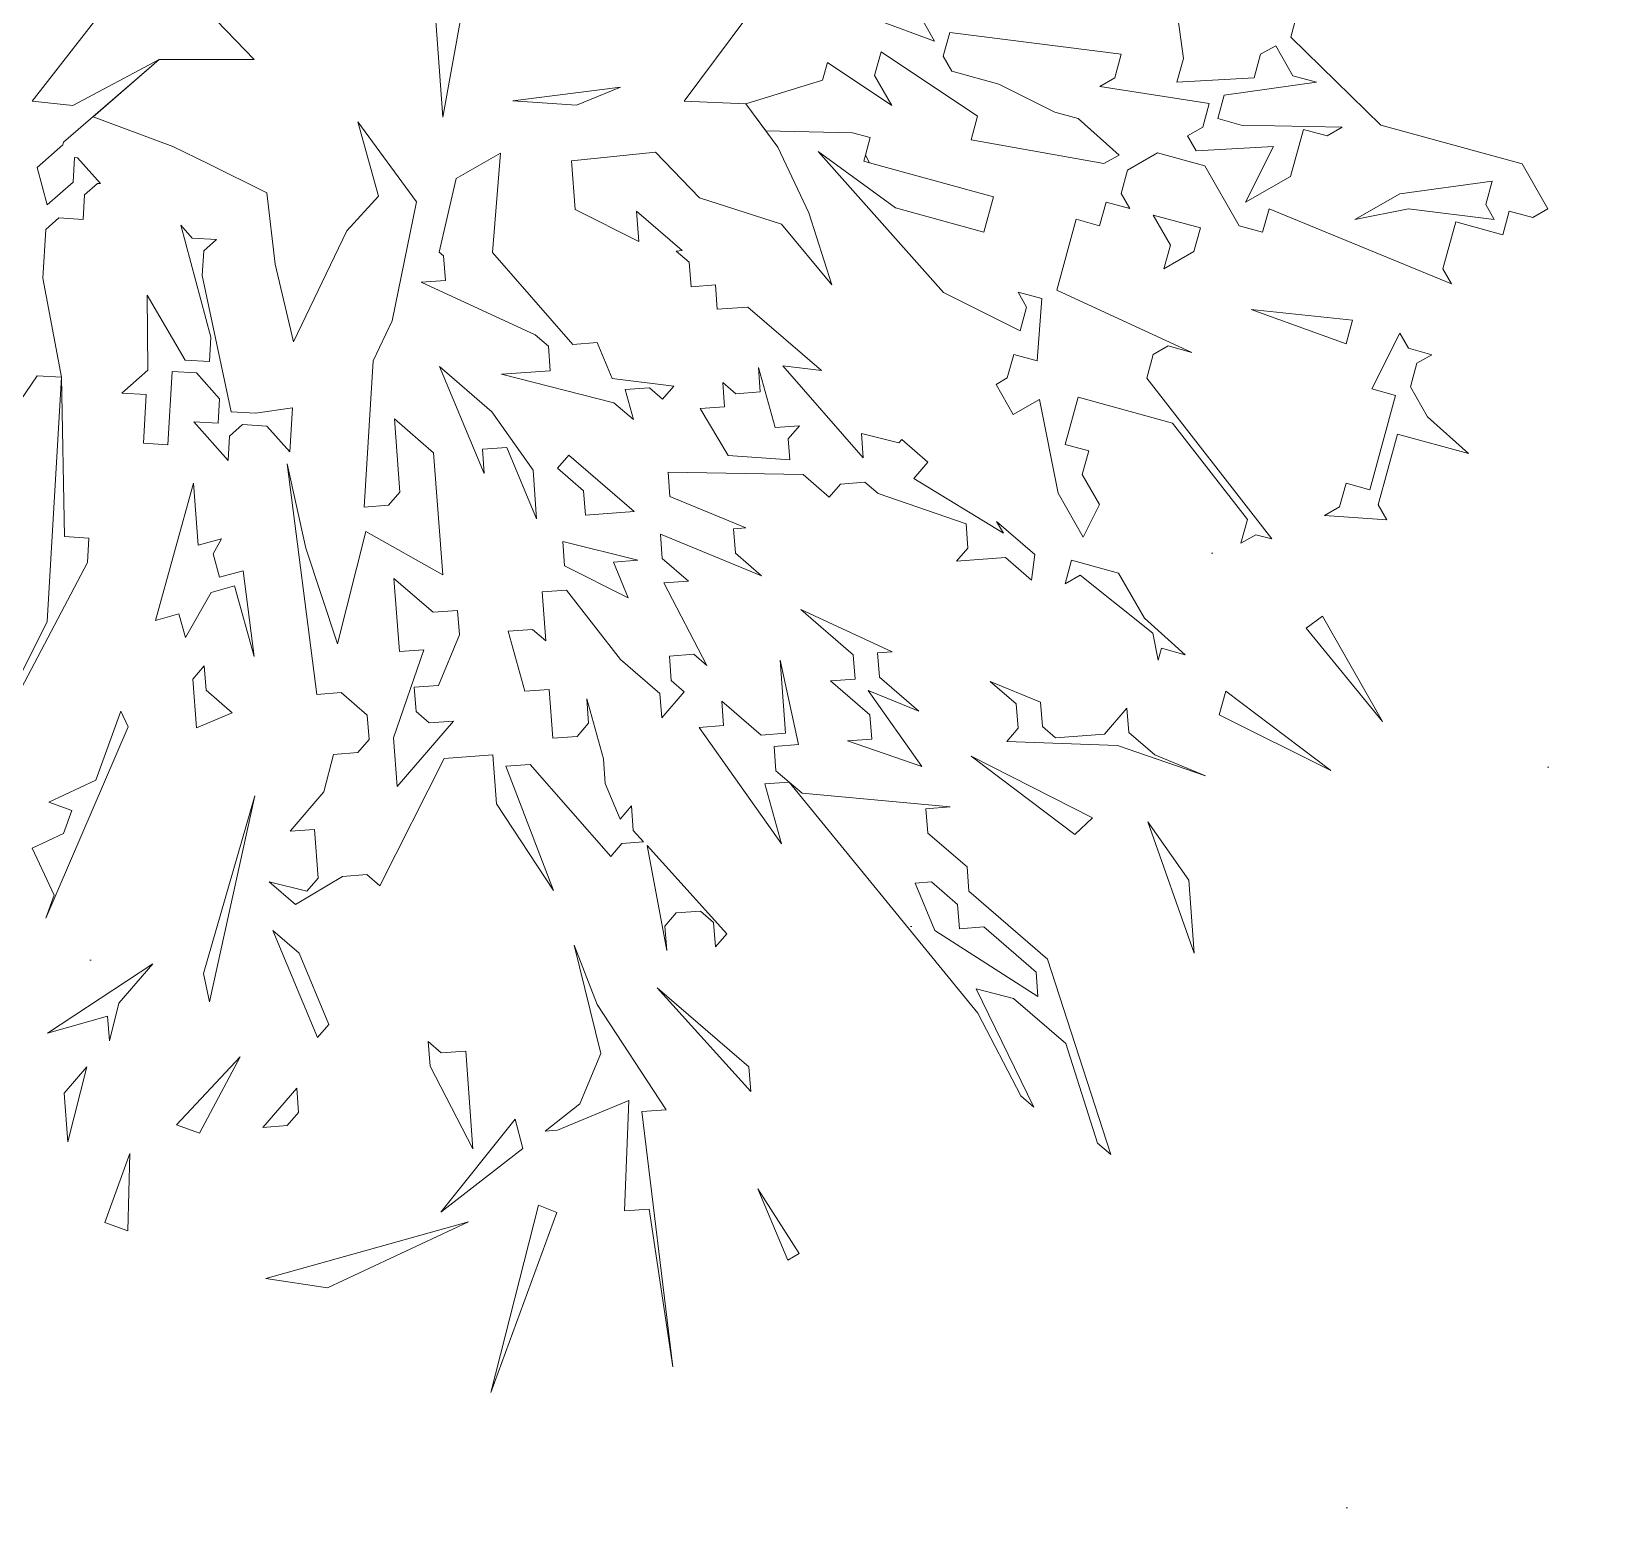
# Model space of a CAD drawing. Header units: millimetres. Extents: x -38151500 to -28914887, y -20564105 to -20349562.
# Drawn here: x -32288699 to -32287940, y -20499211 to -20498496 of the extents above; entities that cross this region are included whole.
import ezdxf

# ---------------------------------------------------------------- set-up
doc = ezdxf.new("R2010")
doc.units = ezdxf.units.MM
doc.header["$MEASUREMENT"] = 0
doc.layers.add('Новый_ГП_озеленение_газон_Ном._пера__74', color=74, linetype='Continuous', lineweight=20)
doc.layers.add('Новый_ГП_озеленение_кустарники_Ном._пера__10', color=75, linetype='Continuous', lineweight=5)
pattern_1 = [(37.5, (5813926.6, -7295.8), (-24.0004694, 734.119856), [0, -579.12, 0, -647.7, 0, -619.125]), (7.5, (5813926.6, -7295.8), (674.284925, 1075.23765), [0, -312.42, 0, -521.97, 0, -200.025]), (327.5, (5813458, -7295.8), (1186.488555, 2.155777), [0, -190.5, 0, -685.8, 0, -895.35]), (317.5, (5813458, -7295.8), (1145.334679, 334.393985), [0, -95.25, 0, -449.58, 0, -514.35])]

msp = doc.modelspace()

# ---------------------------------------------------------------- hatches: boundary and pattern name
at = {"layer": 'Новый_ГП_озеленение_газон_Ном._пера__74', "linetype": 'Continuous', "lineweight": 20}
h = msp.add_hatch(dxfattribs=at)
h.set_pattern_fill('AR_SAND_0003', color=74, style=0, pattern_type=2)
h.set_pattern_definition(pattern_1)
h.paths.add_polyline_path([(-32293694.96, -20504663.52), (-32291903.63, -20505783.03), (-32281275.83, -20488776.26), (-32284827.17, -20486556.57), (-32286924.7, -20489954.85), (-32285213.47, -20491075.66)])
h = msp.add_hatch(dxfattribs=at)
h.set_pattern_fill('AR_SAND_0003', color=74, style=0, pattern_type=2)
h.set_pattern_definition(pattern_1)
h.paths.add_polyline_path([(-32295187.89, -20507055.27), (-32295891.42, -20508182.38), (-32271650.86, -20523609.99), (-32271472.77, -20523318.57), (-32262368.35, -20510904.18), (-32264459.18, -20509597.51, -0.318245), (-32269283.52, -20512515.76, -0.013645), (-32271797.63, -20512471.26, 0.258872), (-32276124, -20514421.77, -0.349376), (-32282189.52, -20515267.92, -0.172405), (-32287351.04, -20507894.33, -0.078029), (-32287587.46, -20504732.63, -0.266839), (-32285174.3, -20501040.41, -0.004124), (-32283066.91, -20500287.26, 0.304529), (-32282279.76, -20499281.03, -0.008248), (-32282381.92, -20498396.73), (-32285061.68, -20496722.07), (-32291058.51, -20506317.62), (-32290179.38, -20506867.03), (-32291662.99, -20509241.3)])

# ---------------------------------------------------------------- linework, layer by layer
at = {"layer": 'Новый_ГП_озеленение_кустарники_Ном._пера__10', "color": 75, "linetype": 'Continuous', "lineweight": 5}
for p, q in [((-32288148.2, -20498508.91), (-32288154.32, -20498464.79)), ((-32288658.23, -20498476.93), (-32288698.91, -20498529.37)), ((-32288267.22, -20498500.6), (-32288327.73, -20498477.98)), ((-32288592.76, -20498509.35), (-32288619.7, -20498481.42)), ((-32288502.45, -20498536.91), (-32288506.43, -20498482.29)), ((-32288493.49, -20498487.62), (-32288502.45, -20498536.91)), ((-32288357.6, -20498489.74), (-32288387.1, -20498529.24)), ((-32288275.41, -20498486.23), (-32288267.22, -20498500.6)), ((-32288093.81, -20498487.41), (-32288096.89, -20498498.7)), ((-32288263.12, -20498507.79), (-32288260.03, -20498496.51)), ((-32288260.03, -20498496.51), (-32288177.96, -20498506.84)), ((-32288096.89, -20498498.7), (-32288053.83, -20498540.8)), ((-32288295.96, -20498517), (-32288292.87, -20498505.71)), ((-32288292.87, -20498505.71), (-32288246.73, -20498536.53)), ((-32288259.02, -20498514.98), (-32288263.12, -20498507.79)), ((-32288177.96, -20498506.84), (-32288181.04, -20498518.12)), ((-32288111.26, -20498506.89), (-32288114.35, -20498518.18)), ((-32288104.08, -20498502.79), (-32288111.26, -20498506.89)), ((-32288095.88, -20498517.17), (-32288104.08, -20498502.79)), ((-32288638.21, -20498509.44), (-32288683.88, -20498548.93)), ((-32288679.44, -20498531.3), (-32288638.21, -20498509.44)), ((-32288669.82, -20498536.78), (-32288638.21, -20498509.44)), ((-32288638.21, -20498509.44), (-32288592.76, -20498509.35)), ((-32288320.84, -20498519.28), (-32288318.53, -20498510.82)), ((-32288318.53, -20498510.82), (-32288287.76, -20498531.37)), ((-32288236.45, -20498521.15), (-32288259.02, -20498514.98)), ((-32288151.29, -20498520.2), (-32288148.2, -20498508.91)), ((-32288468.92, -20498529.18), (-32288417.54, -20498522.56)), ((-32288417.54, -20498522.56), (-32288438.51, -20498531.29)), ((-32288357.61, -20498530.58), (-32288320.84, -20498519.28)), ((-32288287.76, -20498531.37), (-32288295.96, -20498517)), ((-32288209.79, -20498534.51), (-32288236.45, -20498521.15)), ((-32288181.04, -20498518.12), (-32288188.23, -20498522.22)), ((-32288188.23, -20498522.22), (-32288135.91, -20498530.47)), ((-32288114.35, -20498518.18), (-32288151.29, -20498520.2)), ((-32288128.72, -20498526.37), (-32288084.6, -20498520.25)), ((-32288084.6, -20498520.25), (-32288095.88, -20498517.17)), ((-32288698.91, -20498529.37), (-32288679.44, -20498531.3)), ((-32288438.51, -20498531.29), (-32288468.92, -20498529.18)), ((-32288387.1, -20498529.24), (-32288357.61, -20498530.58)), ((-32288348.03, -20498543.47), (-32288357.61, -20498530.58)), ((-32288357.61, -20498530.58), (-32288342.15, -20498551.38)), ((-32288135.91, -20498530.47), (-32288139, -20498541.75)), ((-32288131.81, -20498537.66), (-32288128.72, -20498526.37)), ((-32288631.57, -20498551.02), (-32288669.82, -20498536.78)), ((-32288246.73, -20498536.53), (-32288249.81, -20498547.82)), ((-32288198.5, -20498537.6), (-32288209.79, -20498534.51)), ((-32288179.02, -20498555.06), (-32288198.5, -20498537.6)), ((-32288120.53, -20498540.74), (-32288131.81, -20498537.66)), ((-32288515.07, -20498577.41), (-32288543.14, -20498539.19)), ((-32288543.14, -20498539.19), (-32288533.21, -20498574.75)), ((-32288306.5, -20498544.43), (-32288348.03, -20498543.47)), ((-32288298.04, -20498546.75), (-32288306.5, -20498544.43)), ((-32288139, -20498541.75), (-32288146.18, -20498545.85)), ((-32288146.18, -20498545.85), (-32288142.08, -20498553.04)), ((-32288072.3, -20498541.81), (-32288120.53, -20498540.74)), ((-32288096.95, -20498565.39), (-32288090.77, -20498542.82)), ((-32288090.77, -20498542.82), (-32288079.49, -20498545.91)), ((-32288079.49, -20498545.91), (-32288072.3, -20498541.81)), ((-32288053.83, -20498540.8), (-32287986.13, -20498559.33)), ((-32288684.19, -20498550.13), (-32288696.56, -20498561.12)), ((-32288683.88, -20498548.93), (-32288684.19, -20498550.13)), ((-32288614.53, -20498559.25), (-32288631.57, -20498551.02)), ((-32288400.76, -20498553.65), (-32288440.96, -20498557.79)), ((-32288379.75, -20498575.53), (-32288400.76, -20498553.65)), ((-32288342.15, -20498551.38), (-32288327.42, -20498582.68)), ((-32288262.96, -20498620.78), (-32288322.94, -20498553.37)), ((-32288322.94, -20498553.37), (-32288286.01, -20498580.36)), ((-32288300.35, -20498555.21), (-32288298.04, -20498546.75)), ((-32288249.81, -20498547.82), (-32288186.21, -20498559.16)), ((-32288142.08, -20498553.04), (-32288105.15, -20498551.02)), ((-32288105.15, -20498551.02), (-32288118.51, -20498577.68)), ((-32288696.56, -20498561.12), (-32288691.75, -20498578.98)), ((-32288679.38, -20498567.99), (-32288678.7, -20498556.31)), ((-32288678.7, -20498556.31), (-32288677.24, -20498556.4)), ((-32288677.24, -20498556.4), (-32288666.24, -20498568.76)), ((-32288586.62, -20498573.16), (-32288614.53, -20498559.25)), ((-32288474.92, -20498554.13), (-32288496.05, -20498566.38)), ((-32288478.77, -20498601.64), (-32288474.92, -20498554.13)), ((-32288440.96, -20498557.79), (-32288439.24, -20498581.12)), ((-32288301.12, -20498558.03), (-32288300.35, -20498555.21)), ((-32288298.3, -20498558.81), (-32288301.12, -20498558.03)), ((-32288298.3, -20498558.81), (-32288300.35, -20498555.21)), ((-32288300.35, -20498555.21), (-32288298.3, -20498558.81)), ((-32288239.06, -20498575.02), (-32288298.3, -20498558.81)), ((-32288186.21, -20498559.16), (-32288179.02, -20498555.06)), ((-32288160.55, -20498554.05), (-32288174.92, -20498562.24)), ((-32288137.99, -20498560.22), (-32288160.55, -20498554.05)), ((-32288121.59, -20498588.97), (-32288137.99, -20498560.22)), ((-32287986.13, -20498559.33), (-32287973.84, -20498580.88)), ((-32288691.75, -20498578.98), (-32288679.38, -20498567.99)), ((-32288667.7, -20498568.68), (-32288673.89, -20498574.17)), ((-32288666.24, -20498568.76), (-32288667.7, -20498568.68)), ((-32288496.05, -20498566.38), (-32288504.2, -20498601.57)), ((-32288174.92, -20498562.24), (-32288178.01, -20498573.53)), ((-32288118.51, -20498577.68), (-32288096.95, -20498565.39)), ((-32288000.5, -20498567.52), (-32288044.63, -20498573.64)), ((-32288003.59, -20498578.81), (-32288000.5, -20498567.52)), ((-32288673.89, -20498574.17), (-32288674.57, -20498585.85)), ((-32288582.65, -20498607.23), (-32288586.62, -20498573.16)), ((-32288533.21, -20498574.75), (-32288548.44, -20498591.3)), ((-32288340.48, -20498588.11), (-32288379.75, -20498575.53)), ((-32288243.69, -20498591.94), (-32288239.06, -20498575.02)), ((-32288178.01, -20498573.53), (-32288173.91, -20498580.71)), ((-32288044.63, -20498573.64), (-32288066.19, -20498585.94)), ((-32288526.72, -20498634.33), (-32288515.07, -20498577.41)), ((-32288439.24, -20498581.12), (-32288408.77, -20498596.46)), ((-32288408.77, -20498596.46), (-32288409.85, -20498581.88)), ((-32288409.85, -20498581.88), (-32288387.93, -20498600.78)), ((-32288327.42, -20498582.68), (-32288316.44, -20498617.24)), ((-32288286.01, -20498580.36), (-32288243.69, -20498591.94)), ((-32288185.2, -20498577.63), (-32288188.29, -20498588.91)), ((-32288173.91, -20498580.71), (-32288185.2, -20498577.63)), ((-32288154.43, -20498598.17), (-32288162.63, -20498583.8)), ((-32288162.63, -20498583.8), (-32288140.06, -20498589.98)), ((-32288107.22, -20498580.77), (-32288110.31, -20498592.05)), ((-32288020.04, -20498616.76), (-32288107.22, -20498580.77)), ((-32288066.19, -20498585.94), (-32288040.53, -20498580.83)), ((-32288040.53, -20498580.83), (-32287999.49, -20498585.99)), ((-32287999.49, -20498585.99), (-32288003.59, -20498578.81)), ((-32287992.31, -20498581.89), (-32287995.4, -20498593.18)), ((-32287981.02, -20498584.98), (-32287992.31, -20498581.89)), ((-32287973.84, -20498580.88), (-32287981.02, -20498584.98)), ((-32288692.43, -20498590.66), (-32288693.8, -20498614.02)), ((-32288686.25, -20498585.16), (-32288692.43, -20498590.66)), ((-32288674.57, -20498585.85), (-32288686.25, -20498585.16)), ((-32288613.43, -20498642.18), (-32288627.86, -20498588.59)), ((-32288627.86, -20498588.59), (-32288622.36, -20498594.78)), ((-32288548.44, -20498591.3), (-32288573.96, -20498644.46)), ((-32288316.44, -20498617.24), (-32288340.48, -20498588.11)), ((-32288199.57, -20498585.82), (-32288208.83, -20498619.67)), ((-32288188.29, -20498588.91), (-32288199.57, -20498585.82)), ((-32288140.06, -20498589.98), (-32288143.15, -20498601.26)), ((-32288110.31, -20498592.05), (-32288121.59, -20498588.97)), ((-32288017.96, -20498587), (-32288024.14, -20498609.57)), ((-32287995.4, -20498593.18), (-32288017.96, -20498587)), ((-32288622.36, -20498594.78), (-32288610.68, -20498595.46)), ((-32288610.68, -20498595.46), (-32288616.87, -20498600.96)), ((-32288157.52, -20498609.46), (-32288154.43, -20498598.17)), ((-32288616.87, -20498600.96), (-32288617.55, -20498612.64)), ((-32288504.2, -20498601.57), (-32288502.11, -20498603.37)), ((-32288502.11, -20498603.37), (-32288501.24, -20498615.04)), ((-32288440.32, -20498645.72), (-32288478.77, -20498601.64)), ((-32288387.93, -20498600.78), (-32288390.84, -20498601)), ((-32288390.84, -20498601), (-32288384.58, -20498606.4)), ((-32288384.58, -20498606.4), (-32288383.71, -20498618.07)), ((-32288143.15, -20498601.26), (-32288157.52, -20498609.46)), ((-32288693.8, -20498614.02), (-32288684.87, -20498661.42)), ((-32288617.55, -20498612.64), (-32288603.81, -20498677.9)), ((-32288573.96, -20498644.46), (-32288582.65, -20498607.23)), ((-32288024.14, -20498609.57), (-32288020.04, -20498616.76)), ((-32288643.94, -20498622.16), (-32288625.79, -20498653.17)), ((-32288643.65, -20498657.98), (-32288643.94, -20498622.16)), ((-32288501.24, -20498615.04), (-32288512.91, -20498615.9)), ((-32288512.91, -20498615.9), (-32288458.25, -20498641.18)), ((-32288383.71, -20498618.07), (-32288372.05, -20498617.2)), ((-32288372.05, -20498617.2), (-32288371.18, -20498628.87)), ((-32288226.29, -20498639.15), (-32288262.96, -20498620.78)), ((-32288216.02, -20498623.77), (-32288227.3, -20498620.68)), ((-32288227.3, -20498620.68), (-32288223.2, -20498627.87)), ((-32288208.83, -20498619.67), (-32288144.22, -20498649.48)), ((-32288371.18, -20498628.87), (-32288356.6, -20498627.79)), ((-32288356.6, -20498627.79), (-32288321.36, -20498658.18)), ((-32288223.2, -20498627.87), (-32288226.29, -20498639.15)), ((-32288218.1, -20498653.53), (-32288216.02, -20498623.77)), ((-32288070.34, -20498645.44), (-32288115.87, -20498628.93)), ((-32288115.87, -20498628.93), (-32288067.25, -20498634.16)), ((-32288535.79, -20498653.56), (-32288526.72, -20498634.33)), ((-32288067.25, -20498634.16), (-32288070.34, -20498645.44)), ((-32288614.11, -20498653.86), (-32288613.43, -20498642.18)), ((-32288458.25, -20498641.18), (-32288451.99, -20498646.58)), ((-32288428.65, -20498644.85), (-32288440.32, -20498645.72)), ((-32288421.52, -20498661.92), (-32288428.65, -20498644.85)), ((-32288058.05, -20498667), (-32288044.68, -20498640.33)), ((-32288044.68, -20498640.33), (-32288040.59, -20498647.52)), ((-32288451.99, -20498646.58), (-32288451.12, -20498658.25)), ((-32288232.47, -20498661.72), (-32288229.38, -20498650.44)), ((-32288229.38, -20498650.44), (-32288218.1, -20498653.53)), ((-32288162.69, -20498650.49), (-32288165.77, -20498661.78)), ((-32288155.5, -20498646.4), (-32288162.69, -20498650.49)), ((-32288144.22, -20498649.48), (-32288155.5, -20498646.4)), ((-32288040.59, -20498647.52), (-32288029.3, -20498650.61)), ((-32288029.3, -20498650.61), (-32288036.49, -20498654.7)), ((-32288656.02, -20498668.97), (-32288643.65, -20498657.98)), ((-32288631.98, -20498658.67), (-32288634.03, -20498693.7)), ((-32288620.3, -20498659.35), (-32288631.98, -20498658.67)), ((-32288625.79, -20498653.17), (-32288614.11, -20498653.86)), ((-32288609.3, -20498671.72), (-32288620.3, -20498659.35)), ((-32288540.14, -20498723.49), (-32288535.79, -20498653.56)), ((-32288478.99, -20498677.91), (-32288504.06, -20498656.3)), ((-32288504.06, -20498656.3), (-32288482.67, -20498707.51)), ((-32288451.12, -20498658.25), (-32288474.46, -20498659.97)), ((-32288474.46, -20498659.97), (-32288420.66, -20498673.59)), ((-32288343.53, -20498685.48), (-32288351.52, -20498656.74)), ((-32288351.52, -20498656.74), (-32288350.66, -20498668.41)), ((-32288321.36, -20498658.18), (-32288339.86, -20498655.88)), ((-32288339.86, -20498655.88), (-32288301.4, -20498699.96)), ((-32288036.49, -20498654.7), (-32288039.58, -20498665.99)), ((-32288696.55, -20498660.73), (-32288715.78, -20498688.9)), ((-32288684.87, -20498661.42), (-32288696.55, -20498660.73)), ((-32288691.73, -20498778.2), (-32288684.87, -20498661.42)), ((-32288684.87, -20498661.42), (-32288683.49, -20498737.67)), ((-32288391.93, -20498665.6), (-32288421.52, -20498661.92)), ((-32288415.26, -20498667.32), (-32288403.59, -20498666.46)), ((-32288411.26, -20498681.69), (-32288415.26, -20498667.32)), ((-32288403.59, -20498666.46), (-32288397.33, -20498671.86)), ((-32288397.33, -20498671.86), (-32288391.93, -20498665.6)), ((-32288362.33, -20498669.27), (-32288368.59, -20498663.87)), ((-32288368.59, -20498663.87), (-32288367.73, -20498675.54)), ((-32288237.86, -20498664.79), (-32288232.47, -20498661.72)), ((-32288229.66, -20498679.17), (-32288237.86, -20498664.79)), ((-32288165.77, -20498661.78), (-32288105.99, -20498738.78)), ((-32288046.76, -20498670.09), (-32288058.05, -20498667)), ((-32288039.58, -20498665.99), (-32288031.38, -20498680.36)), ((-32288644.34, -20498669.66), (-32288656.02, -20498668.97)), ((-32288645.71, -20498693.01), (-32288644.34, -20498669.66)), ((-32288609.99, -20498683.39), (-32288609.3, -20498671.72)), ((-32288420.66, -20498673.59), (-32288411.26, -20498681.69)), ((-32288350.66, -20498668.41), (-32288362.33, -20498669.27)), ((-32288217.09, -20498671.99), (-32288229.66, -20498679.17)), ((-32288208.15, -20498716.89), (-32288217.09, -20498671.99)), ((-32288198.62, -20498670.98), (-32288204.79, -20498693.55)), ((-32288153.48, -20498683.33), (-32288198.62, -20498670.98)), ((-32288059.11, -20498715.22), (-32288046.76, -20498670.09)), ((-32288605.18, -20498701.26), (-32288621.67, -20498682.71)), ((-32288621.67, -20498682.71), (-32288609.99, -20498683.39)), ((-32288603.81, -20498677.9), (-32288592.13, -20498678.58)), ((-32288592.13, -20498678.58), (-32288574.41, -20498676.11)), ((-32288574.41, -20498676.11), (-32288575.64, -20498697.13)), ((-32288506.87, -20498697.57), (-32288525.66, -20498681.36)), ((-32288525.66, -20498681.36), (-32288523.07, -20498716.36)), ((-32288459.34, -20498705.78), (-32288478.99, -20498677.91)), ((-32288367.73, -20498675.54), (-32288379.4, -20498676.4)), ((-32288379.4, -20498676.4), (-32288366, -20498698.87)), ((-32288031.38, -20498680.36), (-32288011.9, -20498697.82)), ((-32288604.49, -20498689.58), (-32288605.18, -20498701.26)), ((-32288598.31, -20498684.08), (-32288604.49, -20498689.58)), ((-32288586.63, -20498684.77), (-32288598.31, -20498684.08)), ((-32288575.64, -20498697.13), (-32288586.63, -20498684.77)), ((-32288331.87, -20498684.61), (-32288343.53, -20498685.48)), ((-32288337.27, -20498690.88), (-32288331.87, -20498684.61)), ((-32288301.4, -20498699.96), (-32288302.27, -20498688.29)), ((-32288302.27, -20498688.29), (-32288284.34, -20498692.83)), ((-32288117.61, -20498729.54), (-32288153.48, -20498683.33)), ((-32288045.75, -20498688.56), (-32288055.01, -20498722.41)), ((-32288011.9, -20498697.82), (-32288045.75, -20498688.56)), ((-32288634.03, -20498693.7), (-32288645.71, -20498693.01)), ((-32288502.55, -20498755.9), (-32288506.87, -20498697.57)), ((-32288483.53, -20498695.84), (-32288471.87, -20498694.97)), ((-32288482.67, -20498707.51), (-32288483.53, -20498695.84)), ((-32288471.87, -20498694.97), (-32288457.61, -20498729.11)), ((-32288336.53, -20498700.88), (-32288337.27, -20498690.88)), ((-32288284.34, -20498692.83), (-32288282.99, -20498691.26)), ((-32288282.99, -20498691.26), (-32288270.46, -20498702.06)), ((-32288204.79, -20498693.55), (-32288193.51, -20498696.64)), ((-32288193.51, -20498696.64), (-32288196.59, -20498707.92)), ((-32288562.83, -20498813.15), (-32288576.87, -20498702.75)), ((-32288576.87, -20498702.75), (-32288568.01, -20498743.15)), ((-32288442.27, -20498698.65), (-32288447.67, -20498704.91)), ((-32288447.67, -20498704.91), (-32288435.14, -20498715.72)), ((-32288410.94, -20498725.66), (-32288442.27, -20498698.65)), ((-32288366, -20498698.87), (-32288336.53, -20498700.88)), ((-32288270.46, -20498702.06), (-32288277.21, -20498709.9)), ((-32288621.76, -20498712.03), (-32288639.97, -20498777.77)), ((-32288619.59, -20498741.78), (-32288621.76, -20498712.03)), ((-32288457.61, -20498729.11), (-32288459.34, -20498705.78)), ((-32288330.14, -20498707.95), (-32288394.74, -20498706.86)), ((-32288394.74, -20498706.86), (-32288393.87, -20498718.53)), ((-32288317.61, -20498718.75), (-32288330.14, -20498707.95)), ((-32288312.21, -20498712.49), (-32288317.61, -20498718.75)), ((-32288300.54, -20498711.62), (-32288312.21, -20498712.49)), ((-32288294.28, -20498717.02), (-32288300.54, -20498711.62)), ((-32288277.21, -20498709.9), (-32288234.22, -20498736.04)), ((-32288196.59, -20498707.92), (-32288188.4, -20498722.29)), ((-32288073.48, -20498723.42), (-32288070.4, -20498712.13)), ((-32288070.4, -20498712.13), (-32288059.11, -20498715.22)), ((-32288523.07, -20498716.36), (-32288528.47, -20498722.63)), ((-32288435.14, -20498715.72), (-32288434.28, -20498727.38)), ((-32288393.87, -20498718.53), (-32288357.58, -20498733.44)), ((-32288252.15, -20498731.5), (-32288294.28, -20498717.02)), ((-32288196.19, -20498737.85), (-32288208.15, -20498716.89)), ((-32288528.47, -20498722.63), (-32288540.14, -20498723.49)), ((-32288434.28, -20498727.38), (-32288410.94, -20498725.66)), ((-32288188.4, -20498722.29), (-32288196.19, -20498737.85)), ((-32288080.67, -20498727.52), (-32288073.48, -20498723.42)), ((-32288050.92, -20498729.59), (-32288080.67, -20498727.52)), ((-32288055.01, -20498722.41), (-32288050.92, -20498729.59)), ((-32288552.89, -20498788.95), (-32288539.28, -20498735.16)), ((-32288539.28, -20498735.16), (-32288502.55, -20498755.9)), ((-32288357.58, -20498733.44), (-32288363.41, -20498733.87)), ((-32288363.41, -20498733.87), (-32288362.55, -20498745.54)), ((-32288251.28, -20498743.17), (-32288252.15, -20498731.5)), ((-32288234.22, -20498736.04), (-32288237.56, -20498730.42)), ((-32288237.56, -20498730.42), (-32288219.29, -20498746.18)), ((-32288120.7, -20498740.82), (-32288117.61, -20498729.54)), ((-32288683.49, -20498737.67), (-32288671.81, -20498738.36)), ((-32288671.81, -20498738.36), (-32288672.5, -20498750.03)), ((-32288608.32, -20498738.65), (-32288619.59, -20498741.78)), ((-32288612.39, -20498745.85), (-32288608.32, -20498738.65)), ((-32288568.01, -20498743.15), (-32288552.89, -20498788.95)), ((-32288409.22, -20498748.99), (-32288445.08, -20498739.91)), ((-32288445.08, -20498739.91), (-32288444.22, -20498751.58)), ((-32288350.02, -20498756.34), (-32288398.41, -20498736.46)), ((-32288398.41, -20498736.46), (-32288397.55, -20498748.13)), ((-32288256.69, -20498749.43), (-32288251.28, -20498743.17)), ((-32288113.51, -20498736.72), (-32288120.7, -20498740.82)), ((-32288105.99, -20498738.78), (-32288113.51, -20498736.72)), ((-32288672.5, -20498750.03), (-32288738.44, -20498875.07)), ((-32288609.27, -20498757.13), (-32288612.39, -20498745.85)), ((-32288420.88, -20498749.85), (-32288409.22, -20498748.99)), ((-32288413.75, -20498766.92), (-32288420.88, -20498749.85)), ((-32288397.55, -20498748.13), (-32288385.02, -20498758.93)), ((-32288362.55, -20498745.54), (-32288350.02, -20498756.34)), ((-32288233.35, -20498747.71), (-32288256.69, -20498749.43)), ((-32288220.82, -20498758.51), (-32288233.35, -20498747.71)), ((-32288219.29, -20498746.18), (-32288220.82, -20498758.51)), ((-32288204.85, -20498760.24), (-32288201.76, -20498748.96)), ((-32288201.76, -20498748.96), (-32288179.19, -20498755.14)), ((-32288598, -20498754), (-32288609.27, -20498757.13)), ((-32288592.71, -20498795.02), (-32288598, -20498754)), ((-32288525.88, -20498757.63), (-32288523.29, -20498792.63)), ((-32288507.09, -20498773.83), (-32288525.88, -20498757.63)), ((-32288444.22, -20498751.58), (-32288413.75, -20498766.92)), ((-32288197.66, -20498756.15), (-32288204.85, -20498760.24)), ((-32288162.8, -20498783.88), (-32288197.66, -20498756.15)), ((-32288179.19, -20498755.14), (-32288166.9, -20498776.69)), ((-32288625.57, -20498785.92), (-32288613.35, -20498764.32)), ((-32288613.35, -20498764.32), (-32288602.07, -20498761.2)), ((-32288602.07, -20498761.2), (-32288592.71, -20498795.02)), ((-32288443.35, -20498763.25), (-32288455.02, -20498764.11)), ((-32288455.02, -20498764.11), (-32288453.29, -20498787.44)), ((-32288417.43, -20498796.52), (-32288443.35, -20498763.25)), ((-32288385.02, -20498758.93), (-32288396.69, -20498759.79)), ((-32288396.69, -20498759.79), (-32288376.16, -20498799.33)), ((-32288495.42, -20498772.97), (-32288507.09, -20498773.83)), ((-32288494.56, -20498784.63), (-32288495.42, -20498772.97)), ((-32288306.16, -20498794.15), (-32288331.22, -20498772.55)), ((-32288331.22, -20498772.55), (-32288287.5, -20498792.77)), ((-32288731.57, -20498857.89), (-32288691.73, -20498778.2)), ((-32288639.97, -20498777.77), (-32288628.7, -20498774.64)), ((-32288628.7, -20498774.64), (-32288625.57, -20498785.92)), ((-32288166.9, -20498776.69), (-32288147.42, -20498794.15)), ((-32288089.53, -20498781.39), (-32288081.74, -20498775.74)), ((-32288053.05, -20498826.04), (-32288089.53, -20498781.39)), ((-32288081.74, -20498775.74), (-32288053.05, -20498826.04)), ((-32288504.5, -20498808.83), (-32288494.56, -20498784.63)), ((-32288459.56, -20498782.04), (-32288471.22, -20498782.91)), ((-32288471.22, -20498782.91), (-32288463.23, -20498811.64)), ((-32288453.29, -20498787.44), (-32288459.56, -20498782.04)), ((-32288160.25, -20498796.71), (-32288162.8, -20498783.88)), ((-32288511.63, -20498791.76), (-32288526.1, -20498833.89)), ((-32288523.29, -20498792.63), (-32288511.63, -20498791.76)), ((-32288398.63, -20498812.73), (-32288417.43, -20498796.52)), ((-32288382.43, -20498793.93), (-32288394.1, -20498794.79)), ((-32288394.1, -20498794.79), (-32288393.23, -20498806.46)), ((-32288376.16, -20498799.33), (-32288382.43, -20498793.93)), ((-32288338.57, -20498831.74), (-32288341.16, -20498796.74)), ((-32288341.16, -20498796.74), (-32288332.31, -20498837.14)), ((-32288305.3, -20498805.82), (-32288306.16, -20498794.15)), ((-32288287.5, -20498792.77), (-32288294.5, -20498793.29)), ((-32288294.5, -20498793.29), (-32288293.63, -20498804.96)), ((-32288158.7, -20498791.06), (-32288160.25, -20498796.71)), ((-32288147.42, -20498794.15), (-32288158.7, -20498791.06)), ((-32288622.03, -20498805.8), (-32288616.63, -20498799.53)), ((-32288616.63, -20498799.53), (-32288615.76, -20498811.2)), ((-32288620.3, -20498829.13), (-32288622.03, -20498805.8)), ((-32288615.76, -20498811.2), (-32288603.23, -20498822)), ((-32288516.16, -20498809.69), (-32288504.5, -20498808.83)), ((-32288515.3, -20498821.36), (-32288516.16, -20498809.69)), ((-32288463.23, -20498811.64), (-32288451.57, -20498810.78)), ((-32288451.57, -20498810.78), (-32288449.84, -20498834.11)), ((-32288386.97, -20498811.86), (-32288397.77, -20498824.39)), ((-32288393.23, -20498806.46), (-32288386.97, -20498811.86)), ((-32288316.97, -20498806.68), (-32288305.3, -20498805.82)), ((-32288298.17, -20498822.89), (-32288316.97, -20498806.68)), ((-32288274.84, -20498821.16), (-32288299.04, -20498811.22)), ((-32288299.04, -20498811.22), (-32288273.33, -20498847.67)), ((-32288293.63, -20498804.96), (-32288274.84, -20498821.16)), ((-32288228.17, -20498817.71), (-32288240.7, -20498806.9)), ((-32288240.7, -20498806.9), (-32288216.51, -20498816.84)), ((-32288131.03, -20498822.89), (-32288127.94, -20498811.61)), ((-32288127.94, -20498811.61), (-32288077.69, -20498849.62)), ((-32288551.16, -20498812.28), (-32288562.83, -20498813.15)), ((-32288538.63, -20498823.09), (-32288551.16, -20498812.28)), ((-32288432.77, -20498826.98), (-32288433.63, -20498815.32)), ((-32288433.63, -20498815.32), (-32288425.64, -20498844.05)), ((-32288397.77, -20498824.39), (-32288398.63, -20498812.73)), ((-32288368.17, -20498828.07), (-32288369.04, -20498816.4)), ((-32288369.04, -20498816.4), (-32288350.24, -20498832.61)), ((-32288227.31, -20498829.37), (-32288228.17, -20498817.71)), ((-32288216.51, -20498816.84), (-32288215.64, -20498828.51)), ((-32288668.54, -20498854.16), (-32288656.59, -20498821.16)), ((-32288656.59, -20498821.16), (-32288653.08, -20498828.65)), ((-32288603.23, -20498822), (-32288620.3, -20498829.13)), ((-32288537.77, -20498834.75), (-32288538.63, -20498823.09)), ((-32288524.38, -20498857.22), (-32288497.37, -20498825.9)), ((-32288509.04, -20498826.76), (-32288515.3, -20498821.36)), ((-32288497.37, -20498825.9), (-32288509.04, -20498826.76)), ((-32288438.17, -20498833.25), (-32288432.77, -20498826.98)), ((-32288297.31, -20498834.55), (-32288298.17, -20498822.89)), ((-32288186.04, -20498832.19), (-32288175.24, -20498819.66)), ((-32288175.24, -20498819.66), (-32288174.38, -20498831.32)), ((-32288077.69, -20498849.62), (-32288131.03, -20498822.89)), ((-32288653.08, -20498828.65), (-32288692.44, -20498920.16)), ((-32288543.17, -20498841.02), (-32288537.77, -20498834.75)), ((-32288526.1, -20498833.89), (-32288524.38, -20498857.22)), ((-32288449.84, -20498834.11), (-32288438.17, -20498833.25)), ((-32288379.84, -20498828.93), (-32288368.17, -20498828.07)), ((-32288340.52, -20498884.67), (-32288379.84, -20498828.93)), ((-32288350.24, -20498832.61), (-32288338.57, -20498831.74)), ((-32288308.98, -20498835.42), (-32288297.31, -20498834.55)), ((-32288232.71, -20498835.64), (-32288227.31, -20498829.37)), ((-32288215.64, -20498828.51), (-32288209.38, -20498833.91)), ((-32288209.38, -20498833.91), (-32288186.04, -20498832.19)), ((-32288174.38, -20498831.32), (-32288161.85, -20498842.13)), ((-32288559.38, -20498859.81), (-32288554.84, -20498841.88)), ((-32288554.84, -20498841.88), (-32288543.17, -20498841.02)), ((-32288478.57, -20498842.1), (-32288501.91, -20498843.83)), ((-32288476.85, -20498865.44), (-32288478.57, -20498842.1)), ((-32288332.31, -20498837.14), (-32288343.98, -20498838.01)), ((-32288343.98, -20498838.01), (-32288343.11, -20498849.67)), ((-32288273.33, -20498847.67), (-32288308.98, -20498835.42)), ((-32288179.78, -20498837.59), (-32288232.71, -20498835.64)), ((-32288137.65, -20498852.06), (-32288179.78, -20498837.59)), ((-32288161.85, -20498842.13), (-32288137.65, -20498852.06)), ((-32288501.91, -20498843.83), (-32288532.59, -20498904.75)), ((-32288460.64, -20498846.64), (-32288472.31, -20498847.51)), ((-32288472.31, -20498847.51), (-32288449.54, -20498907.02)), ((-32288422.19, -20498890.72), (-32288460.64, -20498846.64)), ((-32288425.64, -20498844.05), (-32288424.78, -20498855.72)), ((-32288343.11, -20498849.67), (-32288336.85, -20498855.08)), ((-32288200.09, -20498880.15), (-32288249.78, -20498842.77)), ((-32288249.78, -20498842.77), (-32288191.75, -20498872.17)), ((-32288691.02, -20498864.68), (-32288668.54, -20498854.16)), ((-32288424.78, -20498855.72), (-32288417.65, -20498872.79)), ((-32288336.85, -20498855.08), (-32288348.51, -20498855.94)), ((-32288348.51, -20498855.94), (-32288340.52, -20498884.67)), ((-32288336.85, -20498855.08), (-32288330.58, -20498860.48)), ((-32288246.55, -20498965.7), (-32288336.85, -20498855.08)), ((-32288680.02, -20498868.67), (-32288691.02, -20498864.68)), ((-32288616.94, -20498946.74), (-32288592.43, -20498861.6)), ((-32288592.43, -20498861.6), (-32288614.1, -20498960.22)), ((-32288575.58, -20498878.61), (-32288559.38, -20498859.81)), ((-32288330.58, -20498860.48), (-32288259.72, -20498866.96)), ((-32288684, -20498879.67), (-32288680.02, -20498868.67)), ((-32288449.54, -20498907.02), (-32288476.85, -20498865.44)), ((-32288417.65, -20498872.79), (-32288412.25, -20498866.52)), ((-32288412.25, -20498866.52), (-32288411.39, -20498878.19)), ((-32288259.72, -20498866.96), (-32288271.39, -20498867.83)), ((-32288271.39, -20498867.83), (-32288270.52, -20498879.49)), ((-32288191.75, -20498872.17), (-32288200.09, -20498880.15)), ((-32288698.98, -20498886.68), (-32288684, -20498879.67)), ((-32288563.92, -20498877.75), (-32288575.58, -20498878.61)), ((-32288562.19, -20498901.08), (-32288563.92, -20498877.75)), ((-32288411.39, -20498878.19), (-32288406.42, -20498883.69)), ((-32288270.52, -20498879.49), (-32288251.73, -20498895.7)), ((-32288143.01, -20498937.03), (-32288165.25, -20498874.16)), ((-32288165.25, -20498874.16), (-32288145.6, -20498902.03)), ((-32288688.46, -20498909.16), (-32288698.98, -20498886.68)), ((-32288416.79, -20498884.45), (-32288422.19, -20498890.72)), ((-32288406.42, -20498883.69), (-32288416.79, -20498884.45)), ((-32288395.4, -20498935.66), (-32288404.76, -20498885.52)), ((-32288404.76, -20498885.52), (-32288366.67, -20498927.67)), ((-32288572.99, -20498913.61), (-32288585.52, -20498902.81)), ((-32288585.52, -20498902.81), (-32288567.59, -20498907.34)), ((-32288550.52, -20498900.22), (-32288572.99, -20498913.61)), ((-32288567.59, -20498907.34), (-32288562.19, -20498901.08)), ((-32288538.86, -20498899.35), (-32288550.52, -20498900.22)), ((-32288532.59, -20498904.75), (-32288538.86, -20498899.35)), ((-32288268.8, -20498902.83), (-32288276.57, -20498903.4)), ((-32288256.27, -20498913.63), (-32288268.8, -20498902.83)), ((-32288251.73, -20498895.7), (-32288250.86, -20498907.37)), ((-32288145.6, -20498902.03), (-32288143.01, -20498937.03)), ((-32288692.44, -20498920.16), (-32288688.46, -20498909.16)), ((-32288276.57, -20498903.4), (-32288267.07, -20498926.16)), ((-32288250.86, -20498907.37), (-32288213.27, -20498939.78)), ((-32288390.86, -20498917.73), (-32288396.27, -20498923.99)), ((-32288379.2, -20498916.86), (-32288390.86, -20498917.73)), ((-32288372.93, -20498922.26), (-32288379.2, -20498916.86)), ((-32288255.4, -20498925.3), (-32288256.27, -20498913.63)), ((-32288396.27, -20498923.99), (-32288395.4, -20498935.66)), ((-32288372.07, -20498933.93), (-32288372.93, -20498922.26)), ((-32288243.74, -20498924.43), (-32288255.4, -20498925.3)), ((-32288218.68, -20498946.04), (-32288243.74, -20498924.43)), ((-32288562.41, -20498977.34), (-32288583.8, -20498926.14)), ((-32288583.8, -20498926.14), (-32288571.27, -20498936.94)), ((-32288426.95, -20498984.91), (-32288439.58, -20498933.06)), ((-32288439.58, -20498933.06), (-32288428.68, -20498961.58)), ((-32288366.67, -20498927.67), (-32288372.07, -20498933.93)), ((-32288267.07, -20498926.16), (-32288217.81, -20498957.71)), ((-32288571.27, -20498936.94), (-32288557.01, -20498971.08)), ((-32288213.27, -20498939.78), (-32288182.98, -20499033.28)), ((-32288691.61, -20498975.17), (-32288641.27, -20498942.12)), ((-32288641.27, -20498942.12), (-32288657.47, -20498960.92)), ((-32288614.1, -20498960.22), (-32288616.94, -20498946.74)), ((-32288217.81, -20498957.71), (-32288218.68, -20498946.04)), ((-32288355.22, -20499003.07), (-32288399.94, -20498953.59)), ((-32288399.94, -20498953.59), (-32288356.08, -20498991.4)), ((-32288229.48, -20498958.57), (-32288247.41, -20498954.03)), ((-32288247.41, -20498954.03), (-32288219.76, -20499010.64)), ((-32288657.47, -20498960.92), (-32288662.01, -20498978.85)), ((-32288428.68, -20498961.58), (-32288395.62, -20499011.92)), ((-32288204.42, -20498980.18), (-32288229.48, -20498958.57)), ((-32288662.87, -20498967.18), (-32288691.61, -20498975.17)), ((-32288662.01, -20498978.85), (-32288662.87, -20498967.18)), ((-32288557.01, -20498971.08), (-32288562.41, -20498977.34)), ((-32288226.02, -20499005.24), (-32288246.55, -20498965.7)), ((-32288629.84, -20499019.02), (-32288599.4, -20498986.5)), ((-32288599.4, -20498986.5), (-32288618.84, -20499023.01)), ((-32288508.61, -20498990.96), (-32288509.48, -20498979.29)), ((-32288509.48, -20498979.29), (-32288503.21, -20498984.69)), ((-32288503.21, -20498984.69), (-32288491.55, -20498983.83)), ((-32288491.55, -20498983.83), (-32288488.09, -20499030.5)), ((-32288436.89, -20499009.11), (-32288426.95, -20498984.91)), ((-32288189.25, -20499027.87), (-32288204.42, -20498980.18)), ((-32288683.61, -20499003.91), (-32288672.81, -20498991.38)), ((-32288672.81, -20498991.38), (-32288681.89, -20499027.24)), ((-32288488.09, -20499030.5), (-32288508.61, -20498990.96)), ((-32288356.08, -20498991.4), (-32288355.22, -20499003.07)), ((-32288588.55, -20499020.34), (-32288572.35, -20499001.54)), ((-32288572.35, -20499001.54), (-32288571.49, -20499013.21)), ((-32288681.89, -20499027.24), (-32288683.61, -20499003.91)), ((-32288453.52, -20499022.07), (-32288436.89, -20499009.11)), ((-32288413.55, -20499007.38), (-32288447.69, -20499021.64)), ((-32288415.5, -20499060.32), (-32288413.55, -20499007.38)), ((-32288219.76, -20499010.64), (-32288226.02, -20499005.24)), ((-32288571.49, -20499013.21), (-32288576.89, -20499019.47)), ((-32288503.43, -20499060.96), (-32288467.93, -20499016.39)), ((-32288467.93, -20499016.39), (-32288464.24, -20499030.42)), ((-32288395.62, -20499011.92), (-32288407.29, -20499012.79)), ((-32288407.29, -20499012.79), (-32288392.39, -20499134.85)), ((-32288618.84, -20499023.01), (-32288629.84, -20499019.02)), ((-32288576.89, -20499019.47), (-32288588.55, -20499020.34)), ((-32288447.69, -20499021.64), (-32288453.52, -20499022.07)), ((-32288464.24, -20499030.42), (-32288503.43, -20499060.96)), ((-32288182.98, -20499033.28), (-32288189.25, -20499027.87)), ((-32288664.22, -20499065.79), (-32288652.27, -20499032.79)), ((-32288652.27, -20499032.79), (-32288653.22, -20499069.77)), ((-32288337.51, -20499083.87), (-32288351.77, -20499049.73)), ((-32288351.77, -20499049.73), (-32288332.06, -20499080.72)), ((-32288479.46, -20499147.16), (-32288456.77, -20499057.51)), ((-32288447.93, -20499061.08), (-32288479.46, -20499147.16)), ((-32288456.77, -20499057.51), (-32288447.93, -20499061.08)), ((-32288403.84, -20499059.45), (-32288415.5, -20499060.32)), ((-32288392.39, -20499134.85), (-32288403.84, -20499059.45)), ((-32288653.22, -20499069.77), (-32288664.22, -20499065.79)), ((-32288587.1, -20499092.62), (-32288490.19, -20499065.51)), ((-32288490.19, -20499065.51), (-32288557.61, -20499097.08)), ((-32288332.06, -20499080.72), (-32288337.51, -20499083.87)), ((-32288557.61, -20499097.08), (-32288587.1, -20499092.62))]:
    msp.add_line(p, q, dxfattribs=at)

doc.saveas('drawing.dxf')
